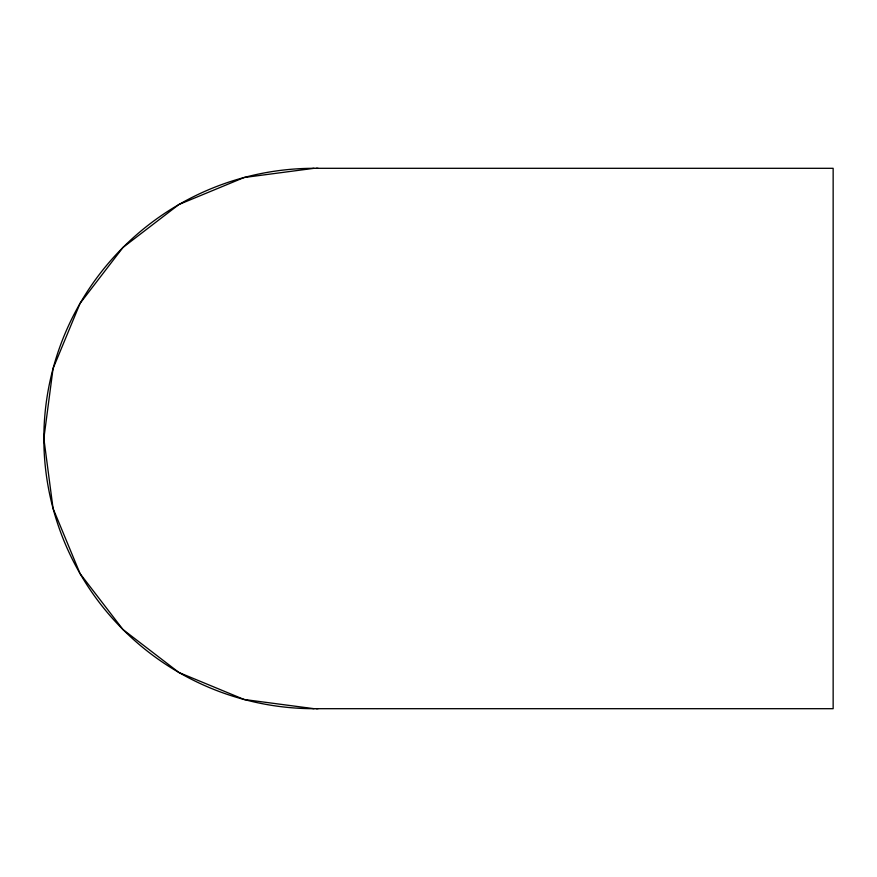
<?xml version="1.0" encoding="UTF-8"?>
<svg xmlns="http://www.w3.org/2000/svg" width="877" height="877" viewBox="0 0 877 877"><rect width="100%" height="100%" fill="white"/><g stroke="black" fill="none" stroke-linecap="round" stroke-linejoin="round"><path stroke-width="1.32" d="M314.043 168.307L244.113 177.516L178.941 204.505L122.988 247.446L80.048 303.409L53.058 368.57L43.85 438.5L53.058 508.43L80.048 573.591L122.988 629.554L178.941 672.495L244.113 699.484L314.043 708.693M316.148 168.307L833.15 168.307L833.15 708.693L316.148 708.693M318.088 708.66A270.193 270.193 0 0 1 43.85 438.5A270.193 270.193 0 0 1 318.088 168.34"/></g></svg>
